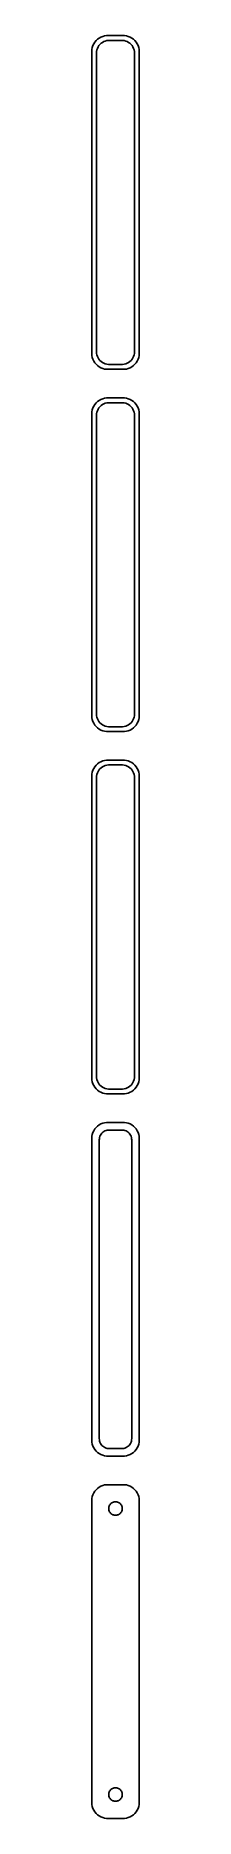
# Model space of a CAD drawing. Header units: metres. Extents: x -8 to 8, y 518 to 1078.
import ezdxf

# ---------------------------------------------------------------- set-up
doc = ezdxf.new("R2010")
doc.units = ezdxf.units.M

msp = doc.modelspace()

# ---------------------------------------------------------------- linework, layer by layer
for p, q in [((-5.68712, 1077.35), (-6.14484, 1076.92)), ((-5.17912, 1077.72), (-5.68712, 1077.35)), ((-4.62889, 1078.02), (-5.17912, 1077.72)), ((-4.04507, 1078.26), (-4.62889, 1078.02)), ((-3.4369, 1078.41), (-4.04507, 1078.26)), ((-2.81395, 1078.49), (-3.4369, 1078.41)), ((2.81395, 1078.49), (-2.81395, 1078.49)), ((3.4369, 1078.41), (2.81395, 1078.49)), ((4.04507, 1078.26), (3.4369, 1078.41)), ((4.62889, 1078.02), (4.04507, 1078.26)), ((5.17912, 1077.72), (4.62889, 1078.02)), ((5.68712, 1077.35), (5.17912, 1077.72)), ((6.14484, 1076.92), (5.68712, 1077.35)), ((-7.46057, 1074.13), (-7.5, 1073.5)), ((-7.5, 1073.5), (-7.5, 978.5)), ((-7.34291, 1074.74), (-7.46057, 1074.13)), ((-7.14888, 1075.34), (-7.34291, 1074.74)), ((-6.88153, 1075.91), (-7.14888, 1075.34)), ((-6.54507, 1076.44), (-6.88153, 1075.91)), ((-6.14484, 1076.92), (-6.54507, 1076.44)), ((-6, 1073), (-5.96844, 1073.5)), ((-6, 979), (-6, 1073)), ((-5.96844, 1073.5), (-5.87433, 1073.99)), ((-5.87433, 1073.99), (-5.7191, 1074.47)), ((-5.7191, 1074.47), (-5.50522, 1074.93)), ((-5.50522, 1074.93), (-5.23605, 1075.35)), ((-5.23605, 1075.35), (-4.91586, 1075.74)), ((-4.91586, 1075.74), (-4.54968, 1076.08)), ((-4.54968, 1076.08), (-4.1433, 1076.38)), ((-4.1433, 1076.38), (-3.70311, 1076.62)), ((-3.70311, 1076.62), (-3.23605, 1076.8)), ((-3.23605, 1076.8), (-2.74951, 1076.93)), ((-2.74951, 1076.93), (-2.25116, 1076.99)), ((-2.25116, 1076.99), (2.25116, 1076.99)), ((2.25116, 1076.99), (2.74951, 1076.93)), ((2.74951, 1076.93), (3.23605, 1076.8)), ((3.23605, 1076.8), (3.70311, 1076.62)), ((3.70311, 1076.62), (4.1433, 1076.38)), ((4.1433, 1076.38), (4.54968, 1076.08)), ((4.54968, 1076.08), (4.91586, 1075.74)), ((4.91586, 1075.74), (5.23605, 1075.35)), ((5.23605, 1075.35), (5.50522, 1074.93)), ((5.50522, 1074.93), (5.7191, 1074.47)), ((5.7191, 1074.47), (5.87433, 1073.99)), ((5.87433, 1073.99), (5.96844, 1073.5)), ((5.96844, 1073.5), (6, 1073)), ((6, 1073), (6, 979)), ((6.54507, 1076.44), (6.14484, 1076.92)), ((6.88153, 1075.91), (6.54507, 1076.44)), ((7.14888, 1075.34), (6.88153, 1075.91)), ((7.34291, 1074.74), (7.14888, 1075.34)), ((7.46057, 1074.13), (7.34291, 1074.74)), ((7.5, 1073.5), (7.46057, 1074.13)), ((7.5, 978.5), (7.5, 1073.5)), ((-7.5, 978.5), (-7.46057, 977.873)), ((-7.46057, 977.873), (-7.34291, 977.257)), ((-7.34291, 977.257), (-7.14888, 976.659)), ((-7.14888, 976.659), (-6.88153, 976.091)), ((-5.96844, 978.499), (-6, 979)), ((-5.87433, 978.005), (-5.96844, 978.499)), ((-5.7191, 977.528), (-5.87433, 978.005)), ((-5.50522, 977.073), (-5.7191, 977.528)), ((-5.23605, 976.649), (-5.50522, 977.073)), ((-4.91586, 976.262), (-5.23605, 976.649)), ((-4.54968, 975.918), (-4.91586, 976.262)), ((4.91586, 976.262), (4.54968, 975.918)), ((5.23605, 976.649), (4.91586, 976.262)), ((5.50522, 977.073), (5.23605, 976.649)), ((5.7191, 977.528), (5.50522, 977.073)), ((5.87433, 978.005), (5.7191, 977.528)), ((5.96844, 978.499), (5.87433, 978.005)), ((6, 979), (5.96844, 978.499)), ((6.88153, 976.091), (7.14888, 976.659)), ((7.14888, 976.659), (7.34291, 977.257)), ((7.34291, 977.257), (7.46057, 977.873)), ((7.46057, 977.873), (7.5, 978.5)), ((-6.88153, 976.091), (-6.54507, 975.561)), ((-6.54507, 975.561), (-6.14484, 975.077)), ((-6.14484, 975.077), (-5.68712, 974.647)), ((-5.68712, 974.647), (-5.17912, 974.278)), ((-5.17912, 974.278), (-4.62889, 973.976)), ((-4.62889, 973.976), (-4.04507, 973.745)), ((-4.1433, 975.623), (-4.54968, 975.918)), ((-3.70311, 975.381), (-4.1433, 975.623)), ((-4.04507, 973.745), (-3.4369, 973.589)), ((-3.23605, 975.196), (-3.70311, 975.381)), ((-3.4369, 973.589), (-2.81395, 973.51)), ((-2.74951, 975.071), (-3.23605, 975.196)), ((-2.81395, 973.51), (2.81395, 973.51)), ((-2.25116, 975.008), (-2.74951, 975.071)), ((2.25116, 975.008), (-2.25116, 975.008)), ((2.74951, 975.071), (2.25116, 975.008)), ((3.23605, 975.196), (2.74951, 975.071)), ((2.81395, 973.51), (3.4369, 973.589)), ((3.70311, 975.381), (3.23605, 975.196)), ((3.4369, 973.589), (4.04507, 973.745)), ((4.1433, 975.623), (3.70311, 975.381)), ((4.04507, 973.745), (4.62889, 973.976)), ((4.54968, 975.918), (4.1433, 975.623)), ((4.62889, 973.976), (5.17912, 974.278)), ((5.17912, 974.278), (5.68712, 974.647)), ((5.68712, 974.647), (6.14484, 975.077)), ((6.14484, 975.077), (6.54507, 975.561)), ((6.54507, 975.561), (6.88153, 976.091)), ((-7.46057, 960.127), (-7.5, 959.5)), ((-7.5, 959.5), (-7.5, 864.5)), ((-7.34291, 960.743), (-7.46057, 960.127)), ((-7.14888, 961.341), (-7.34291, 960.743)), ((-6.88153, 961.909), (-7.14888, 961.341)), ((-6.54507, 962.439), (-6.88153, 961.909)), ((-6.14484, 962.923), (-6.54507, 962.439)), ((-5.68712, 963.353), (-6.14484, 962.923)), ((-6, 959), (-5.96844, 959.501)), ((-5.96844, 959.501), (-5.87433, 959.995)), ((-5.87433, 959.995), (-5.7191, 960.472)), ((-5.7191, 960.472), (-5.50522, 960.927)), ((-5.17912, 963.722), (-5.68712, 963.353)), ((-5.50522, 960.927), (-5.23605, 961.351)), ((-5.23605, 961.351), (-4.91586, 961.738)), ((-4.62889, 964.024), (-5.17912, 963.722)), ((-4.91586, 961.738), (-4.54968, 962.082)), ((-4.04507, 964.255), (-4.62889, 964.024)), ((-4.54968, 962.082), (-4.1433, 962.377)), ((-4.1433, 962.377), (-3.70311, 962.619)), ((-3.4369, 964.411), (-4.04507, 964.255)), ((-3.70311, 962.619), (-3.23605, 962.804)), ((-2.81395, 964.49), (-3.4369, 964.411)), ((-3.23605, 962.804), (-2.74951, 962.929)), ((2.81395, 964.49), (-2.81395, 964.49)), ((-2.74951, 962.929), (-2.25116, 962.992)), ((-2.25116, 962.992), (2.25116, 962.992)), ((2.25116, 962.992), (2.74951, 962.929)), ((2.74951, 962.929), (3.23605, 962.804)), ((3.4369, 964.411), (2.81395, 964.49)), ((3.23605, 962.804), (3.70311, 962.619)), ((4.04507, 964.255), (3.4369, 964.411)), ((3.70311, 962.619), (4.1433, 962.377)), ((4.62889, 964.024), (4.04507, 964.255)), ((4.1433, 962.377), (4.54968, 962.082)), ((4.54968, 962.082), (4.91586, 961.738)), ((5.17912, 963.722), (4.62889, 964.024)), ((4.91586, 961.738), (5.23605, 961.351)), ((5.68712, 963.353), (5.17912, 963.722)), ((5.23605, 961.351), (5.50522, 960.927)), ((5.50522, 960.927), (5.7191, 960.472)), ((6.14484, 962.923), (5.68712, 963.353)), ((5.7191, 960.472), (5.87433, 959.995)), ((5.87433, 959.995), (5.96844, 959.501)), ((5.96844, 959.501), (6, 959)), ((6.54507, 962.439), (6.14484, 962.923)), ((6.88153, 961.909), (6.54507, 962.439)), ((7.14888, 961.341), (6.88153, 961.909)), ((7.34291, 960.743), (7.14888, 961.341)), ((7.46057, 960.127), (7.34291, 960.743)), ((7.5, 959.5), (7.46057, 960.127)), ((7.5, 864.5), (7.5, 959.5)), ((-6, 865), (-6, 959)), ((6, 959), (6, 865)), ((-7.5, 864.5), (-7.46057, 863.873)), ((-5.96844, 864.499), (-6, 865)), ((-5.87433, 864.005), (-5.96844, 864.499)), ((-5.7191, 863.528), (-5.87433, 864.005)), ((5.87433, 864.005), (5.7191, 863.528)), ((5.96844, 864.499), (5.87433, 864.005)), ((6, 865), (5.96844, 864.499)), ((7.46057, 863.873), (7.5, 864.5)), ((-7.46057, 863.873), (-7.34291, 863.257)), ((-7.34291, 863.257), (-7.14888, 862.659)), ((-7.14888, 862.659), (-6.88153, 862.091)), ((-6.88153, 862.091), (-6.54507, 861.561)), ((-6.54507, 861.561), (-6.14484, 861.077)), ((-6.14484, 861.077), (-5.68712, 860.647)), ((-5.50522, 863.073), (-5.7191, 863.528)), ((-5.68712, 860.647), (-5.17912, 860.278)), ((-5.23605, 862.649), (-5.50522, 863.073)), ((-4.91586, 862.262), (-5.23605, 862.649)), ((-5.17912, 860.278), (-4.62889, 859.976)), ((-4.54968, 861.918), (-4.91586, 862.262)), ((-4.62889, 859.976), (-4.04507, 859.745)), ((-4.1433, 861.623), (-4.54968, 861.918)), ((-3.70311, 861.381), (-4.1433, 861.623)), ((-4.04507, 859.745), (-3.4369, 859.589)), ((-3.23605, 861.196), (-3.70311, 861.381)), ((-3.4369, 859.589), (-2.81395, 859.51)), ((-2.74951, 861.071), (-3.23605, 861.196)), ((-2.81395, 859.51), (2.81395, 859.51)), ((-2.25116, 861.008), (-2.74951, 861.071)), ((2.25116, 861.008), (-2.25116, 861.008)), ((2.74951, 861.071), (2.25116, 861.008)), ((3.23605, 861.196), (2.74951, 861.071)), ((2.81395, 859.51), (3.4369, 859.589)), ((3.70311, 861.381), (3.23605, 861.196)), ((3.4369, 859.589), (4.04507, 859.745)), ((4.1433, 861.623), (3.70311, 861.381)), ((4.04507, 859.745), (4.62889, 859.976)), ((4.54968, 861.918), (4.1433, 861.623)), ((4.91586, 862.262), (4.54968, 861.918)), ((4.62889, 859.976), (5.17912, 860.278)), ((5.23605, 862.649), (4.91586, 862.262)), ((5.17912, 860.278), (5.68712, 860.647)), ((5.50522, 863.073), (5.23605, 862.649)), ((5.7191, 863.528), (5.50522, 863.073)), ((5.68712, 860.647), (6.14484, 861.077)), ((6.14484, 861.077), (6.54507, 861.561)), ((6.54507, 861.561), (6.88153, 862.091)), ((6.88153, 862.091), (7.14888, 862.659)), ((7.14888, 862.659), (7.34291, 863.257)), ((7.34291, 863.257), (7.46057, 863.873)), ((-7.14888, 847.341), (-7.34291, 846.743)), ((-6.88153, 847.909), (-7.14888, 847.341)), ((-6.54507, 848.439), (-6.88153, 847.909)), ((-6.14484, 848.923), (-6.54507, 848.439)), ((-5.68712, 849.353), (-6.14484, 848.923)), ((-5.17912, 849.722), (-5.68712, 849.353)), ((-5.50522, 846.927), (-5.23605, 847.351)), ((-5.23605, 847.351), (-4.91586, 847.738)), ((-4.62889, 850.024), (-5.17912, 849.722)), ((-4.91586, 847.738), (-4.54968, 848.082)), ((-4.04507, 850.255), (-4.62889, 850.024)), ((-4.54968, 848.082), (-4.1433, 848.377)), ((-4.1433, 848.377), (-3.70311, 848.619)), ((-3.4369, 850.411), (-4.04507, 850.255)), ((-3.70311, 848.619), (-3.23605, 848.804)), ((-2.81395, 850.49), (-3.4369, 850.411)), ((-3.23605, 848.804), (-2.74951, 848.929)), ((2.81395, 850.49), (-2.81395, 850.49)), ((-2.74951, 848.929), (-2.25116, 848.992)), ((-2.25116, 848.992), (2.25116, 848.992)), ((2.25116, 848.992), (2.74951, 848.929)), ((2.74951, 848.929), (3.23605, 848.804)), ((3.4369, 850.411), (2.81395, 850.49)), ((3.23605, 848.804), (3.70311, 848.619)), ((4.04507, 850.255), (3.4369, 850.411)), ((3.70311, 848.619), (4.1433, 848.377)), ((4.62889, 850.024), (4.04507, 850.255)), ((4.1433, 848.377), (4.54968, 848.082)), ((4.54968, 848.082), (4.91586, 847.738)), ((5.17912, 849.722), (4.62889, 850.024)), ((4.91586, 847.738), (5.23605, 847.351)), ((5.68712, 849.353), (5.17912, 849.722)), ((5.23605, 847.351), (5.50522, 846.927)), ((6.14484, 848.923), (5.68712, 849.353)), ((6.54507, 848.439), (6.14484, 848.923)), ((6.88153, 847.909), (6.54507, 848.439)), ((7.14888, 847.341), (6.88153, 847.909)), ((7.34291, 846.743), (7.14888, 847.341)), ((-7.46057, 846.127), (-7.5, 845.5)), ((-7.5, 845.5), (-7.5, 750.5)), ((-7.34291, 846.743), (-7.46057, 846.127)), ((-6, 845), (-5.96844, 845.501)), ((-6, 751), (-6, 845)), ((-5.96844, 845.501), (-5.87433, 845.995)), ((-5.87433, 845.995), (-5.7191, 846.472)), ((-5.7191, 846.472), (-5.50522, 846.927)), ((5.50522, 846.927), (5.7191, 846.472)), ((5.7191, 846.472), (5.87433, 845.995)), ((5.87433, 845.995), (5.96844, 845.501)), ((5.96844, 845.501), (6, 845)), ((6, 845), (6, 751)), ((7.46057, 846.127), (7.34291, 846.743)), ((7.5, 845.5), (7.46057, 846.127)), ((7.5, 750.5), (7.5, 845.5)), ((-7.5, 750.5), (-7.46057, 749.873)), ((-7.46057, 749.873), (-7.34291, 749.257)), ((-7.34291, 749.257), (-7.14888, 748.659)), ((-7.14888, 748.659), (-6.88153, 748.091)), ((-6.88153, 748.091), (-6.54507, 747.561)), ((-6.54507, 747.561), (-6.14484, 747.077)), ((-6.14484, 747.077), (-5.68712, 746.647)), ((-5.96844, 750.499), (-6, 751)), ((-5.87433, 750.005), (-5.96844, 750.499)), ((-5.7191, 749.528), (-5.87433, 750.005)), ((-5.50522, 749.073), (-5.7191, 749.528)), ((-5.68712, 746.647), (-5.17912, 746.278)), ((-5.23605, 748.649), (-5.50522, 749.073)), ((-4.91586, 748.262), (-5.23605, 748.649)), ((-5.17912, 746.278), (-4.62889, 745.976)), ((-4.54968, 747.918), (-4.91586, 748.262)), ((-4.1433, 747.623), (-4.54968, 747.918)), ((-3.70311, 747.381), (-4.1433, 747.623)), ((-3.23605, 747.196), (-3.70311, 747.381)), ((-2.74951, 747.071), (-3.23605, 747.196)), ((-2.25116, 747.008), (-2.74951, 747.071)), ((2.25116, 747.008), (-2.25116, 747.008)), ((2.74951, 747.071), (2.25116, 747.008)), ((3.23605, 747.196), (2.74951, 747.071)), ((3.70311, 747.381), (3.23605, 747.196)), ((4.1433, 747.623), (3.70311, 747.381)), ((4.54968, 747.918), (4.1433, 747.623)), ((4.91586, 748.262), (4.54968, 747.918)), ((4.62889, 745.976), (5.17912, 746.278)), ((5.23605, 748.649), (4.91586, 748.262)), ((5.17912, 746.278), (5.68712, 746.647)), ((5.50522, 749.073), (5.23605, 748.649)), ((5.7191, 749.528), (5.50522, 749.073)), ((5.68712, 746.647), (6.14484, 747.077)), ((5.87433, 750.005), (5.7191, 749.528)), ((5.96844, 750.499), (5.87433, 750.005)), ((6, 751), (5.96844, 750.499)), ((6.14484, 747.077), (6.54507, 747.561)), ((6.54507, 747.561), (6.88153, 748.091)), ((6.88153, 748.091), (7.14888, 748.659)), ((7.14888, 748.659), (7.34291, 749.257)), ((7.34291, 749.257), (7.46057, 749.873)), ((7.46057, 749.873), (7.5, 750.5)), ((-4.62889, 745.976), (-4.04507, 745.745)), ((-4.04507, 745.745), (-3.4369, 745.589)), ((-3.4369, 745.589), (-2.81395, 745.51)), ((-2.81395, 745.51), (2.81395, 745.51)), ((2.81395, 745.51), (3.4369, 745.589)), ((3.4369, 745.589), (4.04507, 745.745)), ((4.04507, 745.745), (4.62889, 745.976)), ((-6.14484, 734.923), (-6.54507, 734.439)), ((-5.68712, 735.353), (-6.14484, 734.923)), ((-5.17912, 735.722), (-5.68712, 735.353)), ((-4.62889, 736.024), (-5.17912, 735.722)), ((-4.04507, 736.255), (-4.62889, 736.024)), ((-3.4369, 736.411), (-4.04507, 736.255)), ((-2.81395, 736.49), (-3.4369, 736.411)), ((2.81395, 736.49), (-2.81395, 736.49)), ((3.4369, 736.411), (2.81395, 736.49)), ((4.04507, 736.255), (3.4369, 736.411)), ((4.62889, 736.024), (4.04507, 736.255)), ((5.17912, 735.722), (4.62889, 736.024)), ((5.68712, 735.353), (5.17912, 735.722)), ((6.14484, 734.923), (5.68712, 735.353)), ((6.54507, 734.439), (6.14484, 734.923)), ((-7.46057, 732.127), (-7.5, 731.5)), ((-7.5, 731.5), (-7.5, 636.5)), ((-7.34291, 732.743), (-7.46057, 732.127)), ((-7.14888, 733.341), (-7.34291, 732.743)), ((-6.88153, 733.909), (-7.14888, 733.341)), ((-6.54507, 734.439), (-6.88153, 733.909)), ((-5.11292, 731), (-5.08836, 731.39)), ((-5.11292, 637), (-5.11292, 731)), ((-5.08836, 731.39), (-5.01512, 731.774)), ((-5.01512, 731.774), (-4.89432, 732.146)), ((-4.89432, 732.146), (-4.72786, 732.5)), ((-4.72786, 732.5), (-4.5184, 732.83)), ((-4.5184, 732.83), (-4.26921, 733.131)), ((-4.26921, 733.131), (-3.98424, 733.399)), ((-3.98424, 733.399), (-3.66798, 733.628)), ((-3.66798, 733.628), (-3.32541, 733.817)), ((-3.32541, 733.817), (-2.96194, 733.961)), ((-2.96194, 733.961), (-2.5833, 734.058)), ((-2.5833, 734.058), (-2.19545, 734.107)), ((-2.19545, 734.107), (2.19545, 734.107)), ((2.19545, 734.107), (2.5833, 734.058)), ((2.5833, 734.058), (2.96194, 733.961)), ((2.96194, 733.961), (3.32541, 733.817)), ((3.32541, 733.817), (3.66798, 733.628)), ((3.66798, 733.628), (3.98424, 733.399)), ((3.98424, 733.399), (4.26921, 733.131)), ((4.26921, 733.131), (4.5184, 732.83)), ((4.5184, 732.83), (4.72786, 732.5)), ((4.72786, 732.5), (4.89432, 732.146)), ((4.89432, 732.146), (5.01512, 731.774)), ((5.01512, 731.774), (5.08836, 731.39)), ((5.08836, 731.39), (5.11292, 731)), ((5.11292, 731), (5.11292, 637)), ((6.88153, 733.909), (6.54507, 734.439)), ((7.14888, 733.341), (6.88153, 733.909)), ((7.34291, 732.743), (7.14888, 733.341)), ((7.46057, 732.127), (7.34291, 732.743)), ((7.5, 731.5), (7.46057, 732.127)), ((7.5, 636.5), (7.5, 731.5)), ((-7.5, 636.5), (-7.46057, 635.873)), ((-7.46057, 635.873), (-7.34291, 635.257)), ((-7.34291, 635.257), (-7.14888, 634.659)), ((-7.14888, 634.659), (-6.88153, 634.091)), ((-6.88153, 634.091), (-6.54507, 633.561)), ((-5.08836, 636.61), (-5.11292, 637)), ((-5.01512, 636.226), (-5.08836, 636.61)), ((-4.89432, 635.854), (-5.01512, 636.226)), ((-4.72786, 635.5), (-4.89432, 635.854)), ((-4.5184, 635.17), (-4.72786, 635.5)), ((-4.26921, 634.869), (-4.5184, 635.17)), ((-3.98424, 634.601), (-4.26921, 634.869)), ((-3.66798, 634.372), (-3.98424, 634.601)), ((-3.32541, 634.183), (-3.66798, 634.372)), ((-2.96194, 634.039), (-3.32541, 634.183)), ((-2.5833, 633.942), (-2.96194, 634.039)), ((-2.19545, 633.893), (-2.5833, 633.942)), ((2.5833, 633.942), (2.19545, 633.893)), ((2.96194, 634.039), (2.5833, 633.942)), ((3.32541, 634.183), (2.96194, 634.039)), ((3.66798, 634.372), (3.32541, 634.183)), ((3.98424, 634.601), (3.66798, 634.372)), ((4.26921, 634.869), (3.98424, 634.601)), ((4.5184, 635.17), (4.26921, 634.869)), ((4.72786, 635.5), (4.5184, 635.17)), ((4.89432, 635.854), (4.72786, 635.5)), ((5.01512, 636.226), (4.89432, 635.854)), ((5.08836, 636.61), (5.01512, 636.226)), ((5.11292, 637), (5.08836, 636.61)), ((6.54507, 633.561), (6.88153, 634.091)), ((6.88153, 634.091), (7.14888, 634.659)), ((7.14888, 634.659), (7.34291, 635.257)), ((7.34291, 635.257), (7.46057, 635.873)), ((7.46057, 635.873), (7.5, 636.5)), ((-6.54507, 633.561), (-6.14484, 633.077)), ((-6.14484, 633.077), (-5.68712, 632.647)), ((-5.68712, 632.647), (-5.17912, 632.278)), ((-5.17912, 632.278), (-4.62889, 631.976)), ((-4.62889, 631.976), (-4.04507, 631.745)), ((-4.04507, 631.745), (-3.4369, 631.589)), ((-3.4369, 631.589), (-2.81395, 631.51)), ((-2.81395, 631.51), (2.81395, 631.51)), ((2.19545, 633.893), (-2.19545, 633.893)), ((2.81395, 631.51), (3.4369, 631.589)), ((3.4369, 631.589), (4.04507, 631.745)), ((4.04507, 631.745), (4.62889, 631.976)), ((4.62889, 631.976), (5.17912, 632.278)), ((5.17912, 632.278), (5.68712, 632.647)), ((5.68712, 632.647), (6.14484, 633.077)), ((6.14484, 633.077), (6.54507, 633.561)), ((-7.46057, 618.127), (-7.5, 617.5)), ((-7.5, 617.5), (-7.5, 522.5)), ((-7.34291, 618.743), (-7.46057, 618.127)), ((-7.14888, 619.341), (-7.34291, 618.743)), ((-6.88153, 619.909), (-7.14888, 619.341)), ((-6.54507, 620.439), (-6.88153, 619.909)), ((-6.14484, 620.923), (-6.54507, 620.439)), ((-5.68712, 621.353), (-6.14484, 620.923)), ((-5.17912, 621.722), (-5.68712, 621.353)), ((-4.62889, 622.024), (-5.17912, 621.722)), ((-4.04507, 622.255), (-4.62889, 622.024)), ((-3.4369, 622.411), (-4.04507, 622.255)), ((-2.81395, 622.49), (-3.4369, 622.411)), ((2.81395, 622.49), (-2.81395, 622.49)), ((-0.659836, 617.031), (-0.400101, 617.097)), ((-0.400101, 617.097), (-0.134064, 617.131)), ((-0.134064, 617.131), (0.134064, 617.131)), ((0.134064, 617.131), (0.400101, 617.097)), ((0.400101, 617.097), (0.659836, 617.031)), ((3.4369, 622.411), (2.81395, 622.49)), ((4.04507, 622.255), (3.4369, 622.411)), ((4.62889, 622.024), (4.04507, 622.255)), ((5.17912, 621.722), (4.62889, 622.024)), ((5.68712, 621.353), (5.17912, 621.722)), ((6.14484, 620.923), (5.68712, 621.353)), ((6.54507, 620.439), (6.14484, 620.923)), ((6.88153, 619.909), (6.54507, 620.439)), ((7.14888, 619.341), (6.88153, 619.909)), ((7.34291, 618.743), (7.14888, 619.341)), ((7.46057, 618.127), (7.34291, 618.743)), ((7.5, 617.5), (7.46057, 618.127)), ((7.5, 522.5), (7.5, 617.5)), ((-2.13528, 615), (-2.11845, 615.268)), ((-2.11845, 614.732), (-2.13528, 615)), ((-2.11845, 615.268), (-2.06821, 615.531)), ((-2.06821, 614.469), (-2.11845, 614.732)), ((-2.06821, 615.531), (-1.98534, 615.786)), ((-1.98534, 614.214), (-2.06821, 614.469)), ((-1.98534, 615.786), (-1.87117, 616.029)), ((-1.87117, 613.971), (-1.98534, 614.214)), ((-1.87117, 616.029), (-1.72748, 616.255)), ((-1.72748, 613.745), (-1.87117, 613.971)), ((-1.72748, 616.255), (-1.55655, 616.462)), ((-1.55655, 613.538), (-1.72748, 613.745)), ((-1.55655, 616.462), (-1.36108, 616.645)), ((-1.36108, 613.355), (-1.55655, 613.538)), ((-1.36108, 616.645), (-1.14413, 616.803)), ((-1.14413, 613.197), (-1.36108, 613.355)), ((-1.14413, 616.803), (-0.909149, 616.932)), ((-0.909149, 613.068), (-1.14413, 613.197)), ((-0.909149, 616.932), (-0.659836, 617.031)), ((-0.659836, 612.969), (-0.909149, 613.068)), ((-0.400101, 612.903), (-0.659836, 612.969)), ((-0.134064, 612.869), (-0.400101, 612.903)), ((0.134064, 612.869), (-0.134064, 612.869)), ((0.400101, 612.903), (0.134064, 612.869)), ((0.659836, 612.969), (0.400101, 612.903)), ((0.659836, 617.031), (0.909149, 616.932)), ((0.909149, 613.068), (0.659836, 612.969)), ((0.909149, 616.932), (1.14413, 616.803)), ((1.14413, 613.197), (0.909149, 613.068)), ((1.14413, 616.803), (1.36108, 616.645)), ((1.36108, 613.355), (1.14413, 613.197)), ((1.36108, 616.645), (1.55655, 616.462)), ((1.55655, 613.538), (1.36108, 613.355)), ((1.55655, 616.462), (1.72748, 616.255)), ((1.72748, 613.745), (1.55655, 613.538)), ((1.72748, 616.255), (1.87117, 616.029)), ((1.87117, 613.971), (1.72748, 613.745)), ((1.87117, 616.029), (1.98534, 615.786)), ((1.98534, 614.214), (1.87117, 613.971)), ((1.98534, 615.786), (2.06821, 615.531)), ((2.06821, 614.469), (1.98534, 614.214)), ((2.06821, 615.531), (2.11845, 615.268)), ((2.11845, 614.732), (2.06821, 614.469)), ((2.11845, 615.268), (2.13528, 615)), ((2.13528, 615), (2.11845, 614.732)), ((-7.5, 522.5), (-7.46057, 521.873)), ((-7.46057, 521.873), (-7.34291, 521.257)), ((-2.13528, 525), (-2.11845, 525.268)), ((-2.11845, 524.732), (-2.13528, 525)), ((-2.11845, 525.268), (-2.06821, 525.531)), ((-2.06821, 524.469), (-2.11845, 524.732)), ((-2.06821, 525.531), (-1.98534, 525.786)), ((-1.98534, 524.214), (-2.06821, 524.469)), ((-1.98534, 525.786), (-1.87117, 526.029)), ((-1.87117, 523.971), (-1.98534, 524.214)), ((-1.87117, 526.029), (-1.72748, 526.255)), ((-1.72748, 523.745), (-1.87117, 523.971)), ((-1.72748, 526.255), (-1.55655, 526.462)), ((-1.55655, 523.538), (-1.72748, 523.745)), ((-1.55655, 526.462), (-1.36108, 526.645)), ((-1.36108, 523.355), (-1.55655, 523.538)), ((-1.36108, 526.645), (-1.14413, 526.803)), ((-1.14413, 523.197), (-1.36108, 523.355)), ((-1.14413, 526.803), (-0.909149, 526.932)), ((-0.909149, 523.068), (-1.14413, 523.197)), ((-0.909149, 526.932), (-0.659836, 527.031)), ((-0.659836, 522.969), (-0.909149, 523.068)), ((-0.659836, 527.031), (-0.400101, 527.097)), ((-0.400101, 522.903), (-0.659836, 522.969)), ((-0.400101, 527.097), (-0.134064, 527.131)), ((-0.134064, 522.869), (-0.400101, 522.903)), ((-0.134064, 527.131), (0.134064, 527.131)), ((0.134064, 522.869), (-0.134064, 522.869)), ((0.134064, 527.131), (0.400101, 527.097)), ((0.400101, 522.903), (0.134064, 522.869)), ((0.400101, 527.097), (0.659836, 527.031)), ((0.659836, 522.969), (0.400101, 522.903)), ((0.659836, 527.031), (0.909149, 526.932)), ((0.909149, 523.068), (0.659836, 522.969)), ((0.909149, 526.932), (1.14413, 526.803)), ((1.14413, 523.197), (0.909149, 523.068)), ((1.14413, 526.803), (1.36108, 526.645)), ((1.36108, 523.355), (1.14413, 523.197)), ((1.36108, 526.645), (1.55655, 526.462)), ((1.55655, 523.538), (1.36108, 523.355)), ((1.55655, 526.462), (1.72748, 526.255)), ((1.72748, 523.745), (1.55655, 523.538)), ((1.72748, 526.255), (1.87117, 526.029)), ((1.87117, 523.971), (1.72748, 523.745)), ((1.87117, 526.029), (1.98534, 525.786)), ((1.98534, 524.214), (1.87117, 523.971)), ((1.98534, 525.786), (2.06821, 525.531)), ((2.06821, 524.469), (1.98534, 524.214)), ((2.06821, 525.531), (2.11845, 525.268)), ((2.11845, 524.732), (2.06821, 524.469)), ((2.11845, 525.268), (2.13528, 525)), ((2.13528, 525), (2.11845, 524.732)), ((7.34291, 521.257), (7.46057, 521.873)), ((7.46057, 521.873), (7.5, 522.5)), ((-7.34291, 521.257), (-7.14888, 520.659)), ((-7.14888, 520.659), (-6.88153, 520.091)), ((-6.88153, 520.091), (-6.54507, 519.561)), ((-6.54507, 519.561), (-6.14484, 519.077)), ((-6.14484, 519.077), (-5.68712, 518.647)), ((-5.68712, 518.647), (-5.17912, 518.278)), ((-5.17912, 518.278), (-4.62889, 517.976)), ((-4.62889, 517.976), (-4.04507, 517.745)), ((-4.04507, 517.745), (-3.4369, 517.589)), ((-3.4369, 517.589), (-2.81395, 517.51)), ((-2.81395, 517.51), (2.81395, 517.51)), ((2.81395, 517.51), (3.4369, 517.589)), ((3.4369, 517.589), (4.04507, 517.745)), ((4.04507, 517.745), (4.62889, 517.976)), ((4.62889, 517.976), (5.17912, 518.278)), ((5.17912, 518.278), (5.68712, 518.647)), ((5.68712, 518.647), (6.14484, 519.077)), ((6.14484, 519.077), (6.54507, 519.561)), ((6.54507, 519.561), (6.88153, 520.091)), ((6.88153, 520.091), (7.14888, 520.659)), ((7.14888, 520.659), (7.34291, 521.257))]:
    msp.add_line(p, q)

doc.saveas('drawing.dxf')
